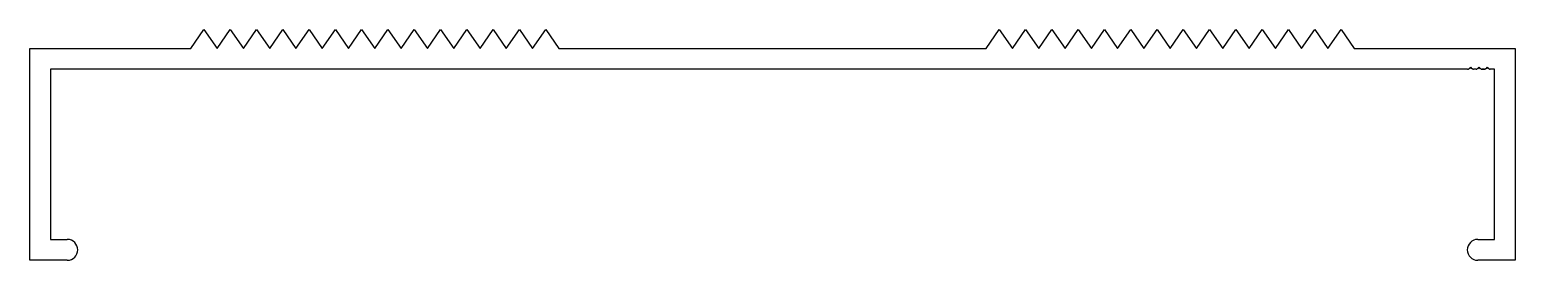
# Model space of a CAD drawing. Extents: x -89 to 89, y 2 to 30.
import ezdxf

# ---------------------------------------------------------------- set-up
doc = ezdxf.new("R2010")
doc.units = 0
doc.layers.add('1', color=7, linetype='CONTINUOUS')

msp = doc.modelspace()

# ---------------------------------------------------------------- linework, layer by layer
at = {"layer": '1', "color": 7, "linetype": 'CONTINUOUS'}
for p, q in [((-69.71, 27.8), (-68.14, 30.05)), ((-68.14, 30.05), (-66.56, 27.8)), ((-66.56, 27.8), (-64.99, 30.05)), ((-64.99, 30.05), (-63.41, 27.8)), ((-63.41, 27.8), (-61.84, 30.05)), ((-61.84, 30.05), (-60.26, 27.8)), ((-60.26, 27.8), (-58.69, 30.05)), ((-58.69, 30.05), (-57.11, 27.8)), ((-57.11, 27.8), (-55.54, 30.05)), ((-55.54, 30.05), (-53.96, 27.8)), ((-53.96, 27.8), (-52.39, 30.05)), ((-52.39, 30.05), (-50.81, 27.8)), ((-50.81, 27.8), (-49.24, 30.05)), ((-49.24, 30.05), (-47.66, 27.8)), ((-47.66, 27.8), (-46.09, 30.05)), ((-46.09, 30.05), (-44.51, 27.8)), ((-44.51, 27.8), (-42.94, 30.05)), ((-42.94, 30.05), (-41.36, 27.8)), ((-41.36, 27.8), (-39.79, 30.05)), ((-39.79, 30.05), (-38.21, 27.8)), ((-38.21, 27.8), (-36.64, 30.05)), ((-36.64, 30.05), (-35.06, 27.8)), ((-35.06, 27.8), (-33.49, 30.05)), ((-33.49, 30.05), (-31.91, 27.8)), ((-31.91, 27.8), (-30.34, 30.05)), ((-30.34, 30.05), (-28.76, 27.8)), ((-28.76, 27.8), (-27.19, 30.05)), ((-27.19, 30.05), (-25.61, 27.8)), ((25.59, 27.8), (27.16, 30.05)), ((27.16, 30.05), (28.74, 27.8)), ((28.74, 27.8), (30.31, 30.05)), ((30.31, 30.05), (31.89, 27.8)), ((31.89, 27.8), (33.46, 30.05)), ((33.46, 30.05), (35.04, 27.8)), ((35.04, 27.8), (36.61, 30.05)), ((36.61, 30.05), (38.19, 27.8)), ((38.19, 27.8), (39.76, 30.05)), ((39.76, 30.05), (41.34, 27.8)), ((41.34, 27.8), (42.91, 30.05)), ((42.91, 30.05), (44.49, 27.8)), ((44.49, 27.8), (46.06, 30.05)), ((46.06, 30.05), (47.64, 27.8)), ((47.64, 27.8), (49.21, 30.05)), ((49.21, 30.05), (50.79, 27.8)), ((50.79, 27.8), (52.36, 30.05)), ((52.36, 30.05), (53.94, 27.8)), ((53.94, 27.8), (55.51, 30.05)), ((55.51, 30.05), (57.09, 27.8)), ((57.09, 27.8), (58.66, 30.05)), ((58.66, 30.05), (60.24, 27.8)), ((60.24, 27.8), (61.81, 30.05)), ((61.81, 30.05), (63.39, 27.8)), ((63.39, 27.8), (64.96, 30.05)), ((64.96, 30.05), (66.54, 27.8)), ((66.54, 27.8), (68.11, 30.05)), ((68.11, 30.05), (69.69, 27.8)), ((-89.01, 2.4), (-89.01, 27.8)), ((-89.01, 27.8), (-69.71, 27.8)), ((-25.61, 27.8), (25.59, 27.8)), ((69.69, 27.8), (88.99, 27.8)), ((88.99, 27.8), (88.99, 2.4)), ((83.28, 25.3), (-86.51, 25.3)), ((-86.51, 25.3), (-86.51, 4.9)), ((83.28, 25.3), (83.28, 25.3)), ((83.63, 25.54), (83.46, 25.37)), ((83.81, 25.37), (83.64, 25.54)), ((84.28, 25.3), (83.99, 25.3)), ((84.63, 25.54), (84.46, 25.37)), ((84.81, 25.37), (84.64, 25.54)), ((85.28, 25.3), (84.99, 25.3)), ((84.99, 25.3), (85.28, 25.3)), ((85.28, 25.3), (84.99, 25.3)), ((84.99, 25.3), (85.28, 25.3)), ((85.28, 25.3), (84.99, 25.3)), ((85.63, 25.54), (85.46, 25.37)), ((85.81, 25.37), (85.64, 25.54)), ((86.49, 25.3), (85.99, 25.3)), ((85.99, 25.3), (85.99, 25.3)), ((86.49, 4.9), (86.49, 25.3)), ((-86.51, 4.9), (-84.51, 4.9)), ((-83.26, 3.65), (-83.26, 3.65)), ((83.24, 3.65), (83.24, 3.65)), ((84.49, 4.9), (86.49, 4.9)), ((-84.51, 2.4), (-89.01, 2.4)), ((88.99, 2.4), (84.49, 2.4))]:
    msp.add_line(p, q, dxfattribs=at)
for centre, radius, start, end in [((83.28, 25.55), 0.25, 270, 315), ((83.63, 25.53), 0.008, 45, 135), ((83.99, 25.55), 0.25, 225, 270), ((84.28, 25.55), 0.25, 270, 315), ((84.63, 25.53), 0.008, 45, 135), ((84.99, 25.55), 0.25, 225, 270), ((85.28, 25.55), 0.25, 270, 315), ((85.63, 25.53), 0.008, 45, 135), ((85.99, 25.55), 0.25, 225, 270), ((-84.51, 3.65), 1.25, 0, 90), ((-84.51, 3.65), 1.25, 270, 0), ((84.49, 3.65), 1.25, 90, 180), ((84.49, 3.65), 1.25, 180, 270)]:
    msp.add_arc(centre, radius, start, end, dxfattribs=at)

doc.saveas('drawing.dxf')
